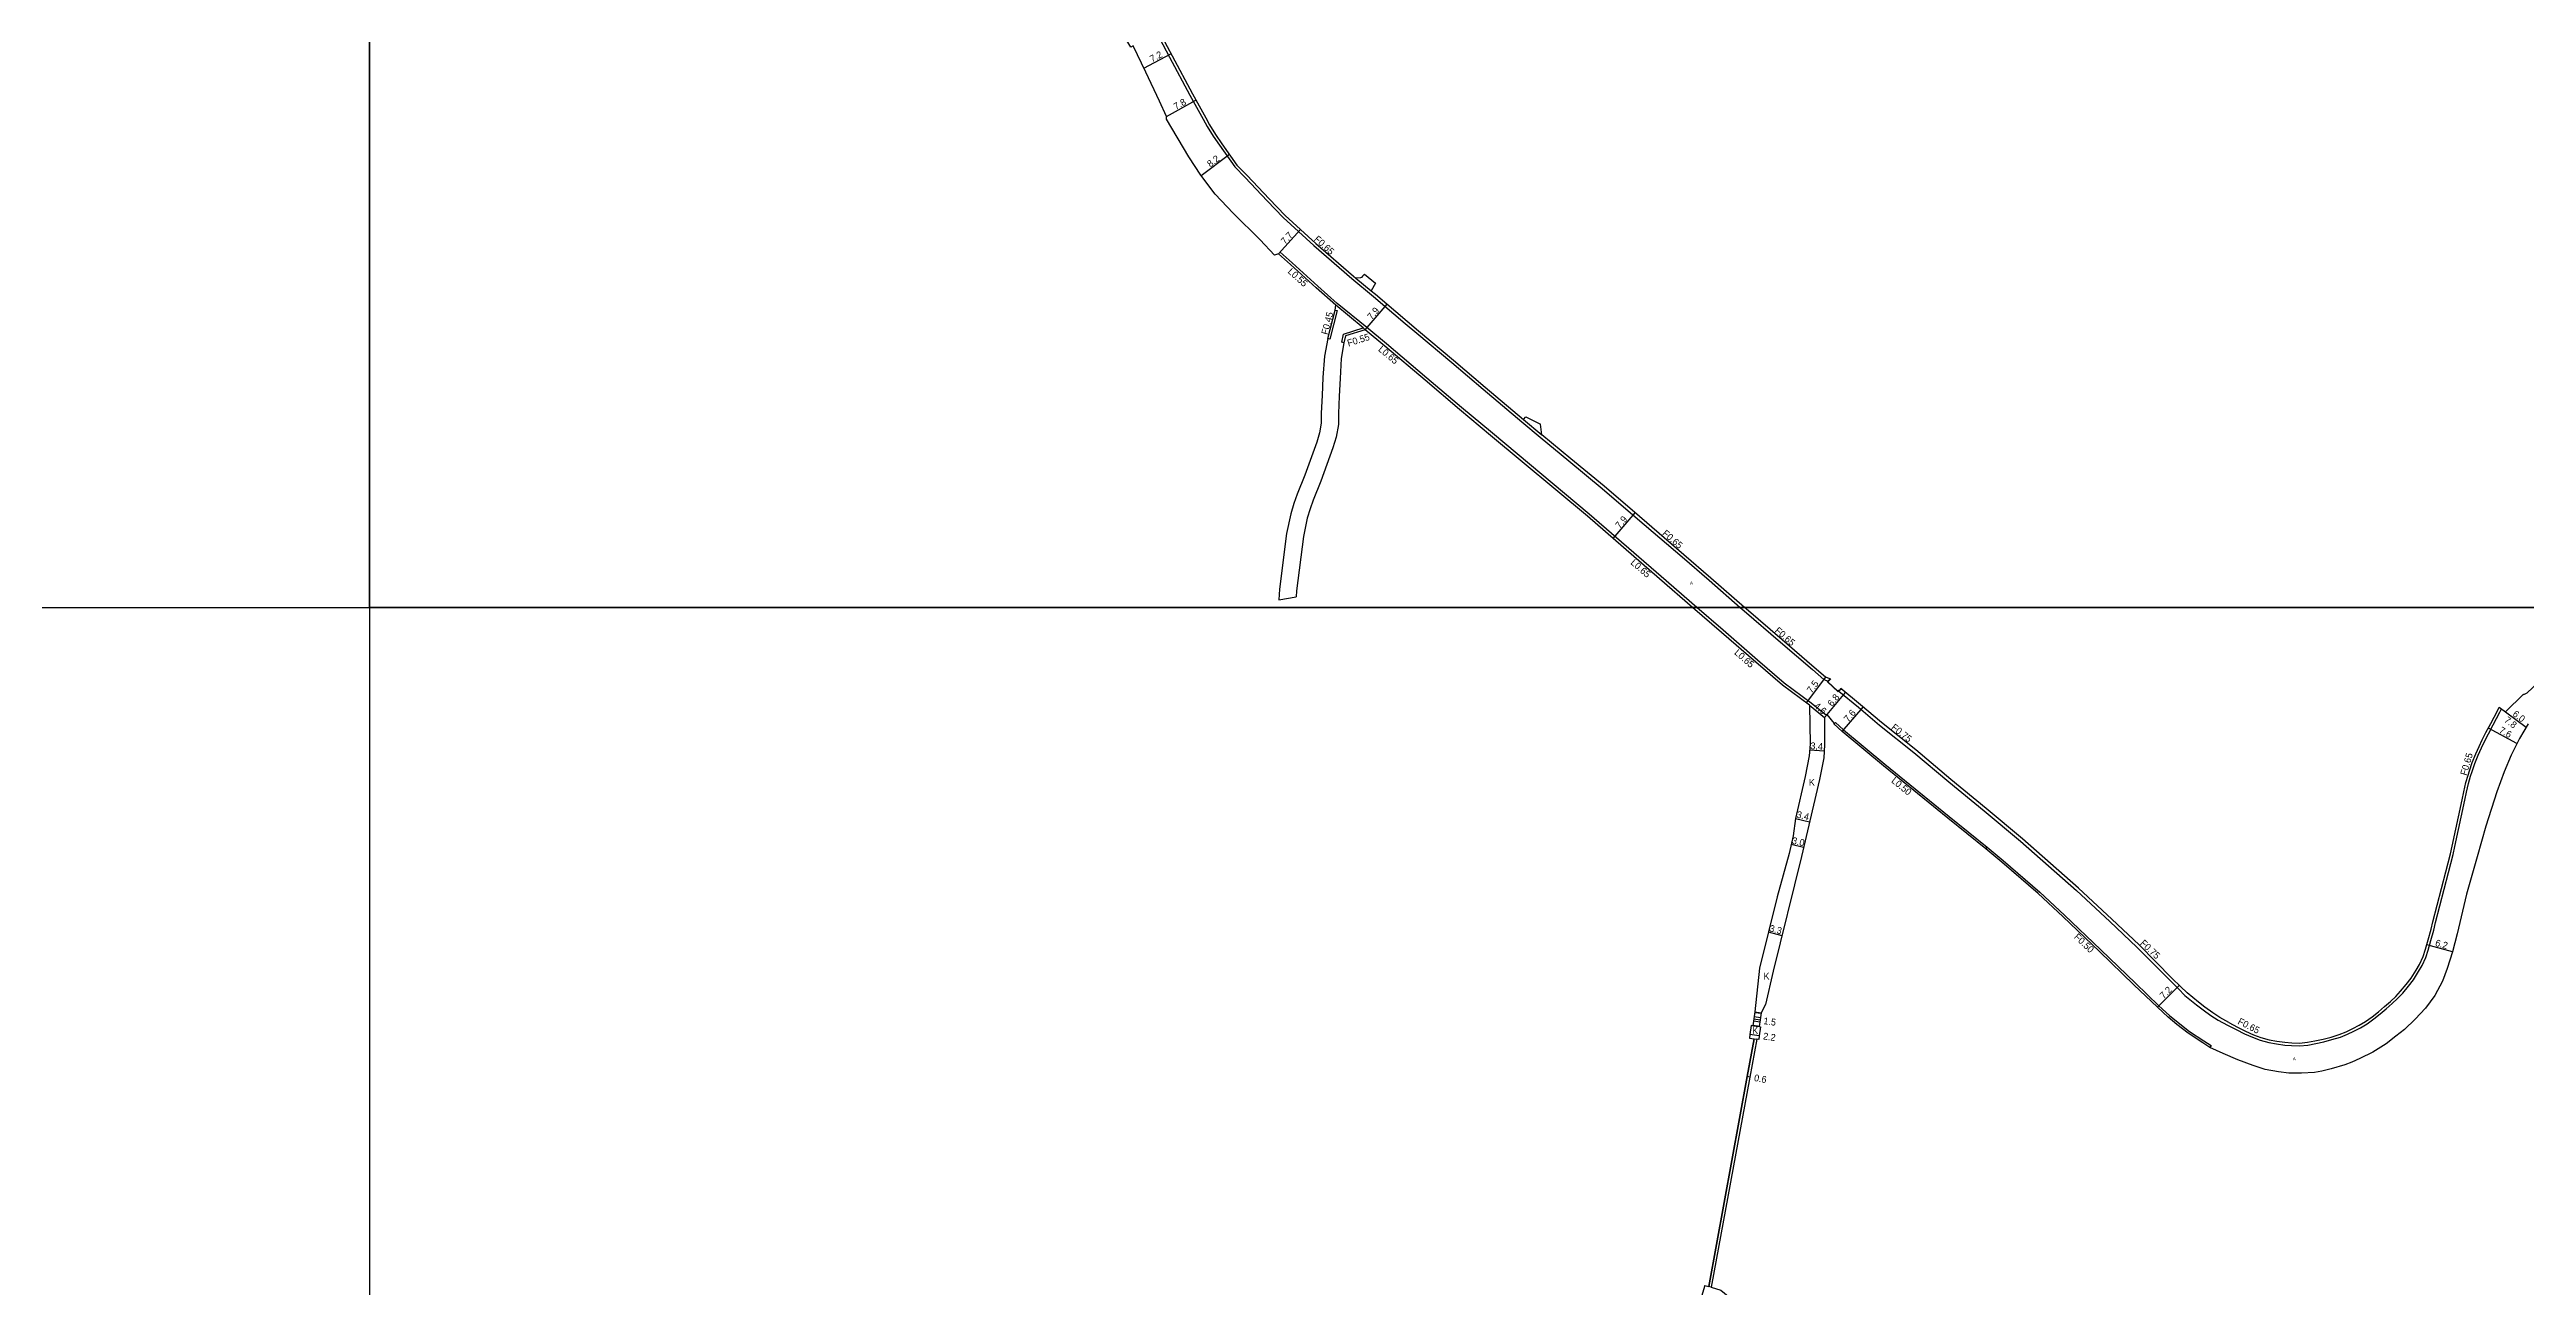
# Model space of a CAD drawing. Header units: metres. Extents: x -4000 to 0, y -102000 to -99000.
# Drawn here: x -875 to -296, y -99759 to -99470 of the extents above; entities that cross this region are included whole.
import ezdxf

# ---------------------------------------------------------------- set-up
doc = ezdxf.new("R2010")
doc.units = ezdxf.units.M
doc.header["$LTSCALE"] = 2.5
for name, color, linetype in [('その他', 7, 'Continuous'), ('側溝・桝', 7, 'Continuous'), ('図郭', 7, 'Continuous'), ('幅員', 7, 'Continuous'), ('歩道・分離帯・安全施設', 7, 'Continuous'), ('舗装', 7, 'Continuous'), ('道路', 7, 'Continuous')]:
    doc.layers.add(name, color=color, linetype=linetype)
doc.styles.get("Standard").update_dxf_attribs({"font": ''})
doc.styles.add('YOKO_DECO', font='')
doc.styles.get('Standard').set_extended_font_data('@MS PGothic')
doc.styles.get('YOKO_DECO').set_extended_font_data('MS PGothic')

msp = doc.modelspace()

# ---------------------------------------------------------------- linework, layer by layer
at = {"layer": 'その他'}
for points in [[(-475.97, -99694.56), (-476.21, -99696.21), (-476.44, -99697.83)], [(-476.44, -99697.83), (-474.95, -99698.04)], [(-476.42, -99697.68), (-474.93, -99697.89)], [(-476.28, -99696.69), (-474.79, -99696.9)], [(-476.13, -99695.7), (-474.65, -99695.91)], [(-475.99, -99694.71), (-474.51, -99694.92)], [(-475.97, -99694.56), (-474.49, -99694.77)], [(-474.49, -99694.77), (-474.72, -99696.43), (-474.95, -99698.04)]]:
    msp.add_lwpolyline(points, dxfattribs=at)
at = {"layer": '側溝・桝'}
for points in [[(-617.49, -99462.61), (-612.87, -99471.39), (-608.12, -99480.27), (-604.99, -99485.86), (-604.06, -99487.53), (-602.69, -99489.79), (-601.19, -99491.95), (-597.64, -99497.02), (-595.17, -99499.52), (-590.05, -99504.91), (-586.31, -99508.87), (-579.14, -99515.39), (-570.28, -99523.07), (-565.14, -99527.3), (-557.76, -99533.62), (-555.06, -99535.87), (-546.86, -99542.71), (-539.51, -99549.02), (-530.48, -99556.61), (-526.21, -99560.19), (-519.46, -99565.74), (-511.67, -99572.18), (-503.41, -99579.27), (-493.03, -99588.22), (-486.71, -99593.68), (-479.41, -99600)], [(-489.58, -99600), (-497.88, -99592.81), (-514.72, -99578.19), (-537.38, -99559.29), (-544.62, -99553.24), (-552.72, -99546.39), (-562.12, -99538.41), (-566.71, -99534.59), (-573.64, -99528.92), (-578.19, -99524.88), (-584.19, -99519.44), (-587.02, -99516.92), (-587.4, -99517.35)], [(-569.32, -99523), (-565.7, -99525.98)], [(-574.12, -99530.51), (-573.66, -99530.62), (-575.38, -99537.29)], [(-567.61, -99534.67), (-573.98, -99529.38)], [(-572.58, -99538.01), (-572.16, -99536.09), (-567.61, -99534.67), (-567.13, -99535.08)], [(-575.38, -99537.29), (-575.83, -99537.17)], [(-530.06, -99556.1), (-525.79, -99559.68)], [(-479.41, -99600), (-478.46, -99600.83), (-470.02, -99608.13), (-462.52, -99614.54), (-459.85, -99616.86), (-458.86, -99617.24)], [(-463.24, -99622.87), (-459.69, -99625.79)], [(-456.34, -99619.56), (-451.73, -99623.35), (-446.87, -99627.52), (-438.83, -99633.91), (-430.66, -99640.82), (-422.36, -99647.6), (-413.86, -99654.66), (-400.79, -99666.2), (-392.99, -99673.47), (-386.65, -99679.47), (-378.9, -99687.28), (-376.96, -99689.21), (-375.42, -99690.72), (-372.74, -99692.94), (-371.16, -99694.11), (-369.34, -99695.4), (-367.64, -99696.56), (-365.48, -99697.66), (-363.43, -99698.71), (-361.52, -99699.69), (-359.63, -99700.53), (-357.84, -99701.19), (-355.8, -99701.72), (-354.04, -99702.09), (-352.05, -99702.34), (-350.47, -99702.48), (-348.61, -99702.52), (-346.64, -99702.34), (-344.83, -99702.01), (-342.95, -99701.6), (-341.05, -99701.08), (-339.05, -99700.46), (-337.41, -99699.8), (-335.9, -99699.09), (-334.37, -99698.29), (-332.82, -99697.35), (-331.26, -99696.25), (-329.78, -99695.06), (-328.32, -99693.84), (-326.92, -99692.6), (-325.68, -99691.44), (-324.49, -99690.19), (-323.15, -99688.61), (-321.99, -99687.08), (-320.78, -99685.16), (-319.96, -99683.77), (-319.1, -99681.86), (-318.53, -99680.15), (-317.89, -99677.89), (-317.24, -99675.47), (-316.8, -99673.72), (-313.79, -99661.98), (-312.68, -99657.8), (-312.29, -99655.95), (-309.95, -99645.11), (-309.59, -99643.25), (-309.1, -99641.15), (-308.6, -99639.45), (-308.28, -99638.4), (-307.62, -99636.53), (-306.81, -99634.53), (-306.03, -99632.83), (-305.32, -99631.23), (-304.46, -99629.59), (-303.3, -99627.45), (-301.76, -99624.48), (-301.4, -99623.71)], [(-457.36, -99627.12), (-457.16, -99626.9), (-455.25, -99628.66), (-445.58, -99636.66), (-430.52, -99648.88), (-421.69, -99656.07)], [(-422.01, -99656.45), (-421.69, -99656.07), (-417.94, -99659.22), (-409.37, -99666.57), (-403.61, -99671.95), (-395.08, -99680.09), (-387, -99687.89), (-381.49, -99693.14), (-379, -99695.47), (-377, -99697.09), (-374.36, -99699.17), (-371, -99701.38), (-369.31, -99702.45), (-369.58, -99702.88)]]:
    msp.add_lwpolyline(points, dxfattribs=at)
for points, elevation in [([(-572.08, -99538.14), (-572.58, -99538.01)], 76.12), ([(-459.26, -99625.31), (-462.84, -99622.37), (-469.14, -99617.75), (-475.38, -99612.36), (-483.39, -99605.36), (-489.58, -99600)], -72.04)]:
    msp.add_lwpolyline(points, dxfattribs=dict(at, elevation=elevation))
at = {"layer": '図郭'}
for points in [[(-1600, -99600), (-800, -99600), (-800, -99000), (-1600, -99000)], [(-800, -99600), (0, -99600), (0, -99000), (-800, -99000)], [(-800, -100200), (0, -100200), (0, -99600), (-800, -99600)]]:
    msp.add_lwpolyline(points, close=True, dxfattribs=at)
at = {"layer": '幅員'}
for points in [[(-618.9, -99473.9), (-612.56, -99470.56)], [(-613.55, -99485.25), (-606.71, -99481.42)], [(-598.87, -99494.11), (-605.44, -99499.09)], [(-587.4, -99517.35), (-582.23, -99511.68)], [(-567.13, -99535.08), (-562.01, -99529.11)], [(-509.14, -99583.88), (-504, -99577.9)], [(-459.51, -99616.29), (-463.96, -99622.34)], [(-463.24, -99622.87), (-459.69, -99625.79)], [(-459.07, -99625.09), (-454.78, -99619.88)], [(-455.58, -99629.04), (-450.66, -99623.3)], [(-301.93, -99623.32), (-295.65, -99628.03)], [(-297.79, -99631.85), (-304.46, -99628.23)], [(-300.47, -99624.41), (-295.65, -99628.03)], [(-459.78, -99633.63), (-463.17, -99633.38)], [(-466.5, -99649.36), (-463.19, -99650.12)], [(-464.58, -99656.16), (-467.5, -99655.48)], [(-469.63, -99676.77), (-472.83, -99675.98)], [(-312.88, -99680.56), (-318.84, -99678.89)], [(-381.83, -99693.51), (-376.74, -99688.39)], [(-476.21, -99696.21), (-474.72, -99696.43)], [(-474.95, -99700.21), (-477.13, -99699.9)], [(-477.19, -99709.82), (-477.78, -99709.71)]]:
    msp.add_lwpolyline(points, dxfattribs=at)
at = {"layer": '歩道・分離帯・安全施設', "elevation": 72.93}
msp.add_lwpolyline([(-455.76, -99619.21), (-456.66, -99619.5), (-458.9, -99617.39), (-458.24, -99616.7)], dxfattribs=at)
at = {"layer": '道路'}
for points, elevation in [([(-575.83, -99537.17), (-574.12, -99530.51), (-573.98, -99529.38), (-578.57, -99525.31), (-584.57, -99519.87), (-587.4, -99517.35), (-588.3, -99517.63), (-591.67, -99514.06), (-598, -99507.81), (-602.19, -99503.37), (-605.52, -99498.98), (-608.35, -99494.69), (-613.57, -99485.86), (-613.55, -99485.25), (-615.26, -99481.61), (-618.45, -99474.85), (-621.4, -99468.73), (-621.92, -99468.98), (-623.1, -99467.04), (-628.66, -99456.79), (-629.98, -99454.26), (-635.7, -99453.7)], 76.17), ([(-616.9, -99462.3), (-612.28, -99471.07), (-607.54, -99479.95), (-604.41, -99485.54), (-603.49, -99487.2), (-602.14, -99489.42), (-600.64, -99491.58), (-597.13, -99496.6), (-594.7, -99499.06), (-589.56, -99504.45), (-585.84, -99508.39), (-578.7, -99514.9), (-569.86, -99522.56), (-569.32, -99523)], 80.24), ([(-567.3, -99522.08), (-567.73, -99522.58), (-567.98, -99522.84), (-568.21, -99522.94), (-569.32, -99523)], 76.92), ([(-567.3, -99522.08), (-564.68, -99524.21)], 76.92), ([(-564.68, -99524.21), (-565.7, -99525.98)], 76.87), ([(-565.7, -99525.98), (-564.72, -99526.79), (-557.33, -99533.11), (-554.64, -99535.36), (-546.44, -99542.2), (-539.08, -99548.52), (-530.06, -99556.1), (-529.58, -99555.42)], 76.26), ([(-490.56, -99600), (-498.3, -99593.3), (-515.14, -99578.67), (-537.79, -99559.78), (-545.03, -99553.73), (-553.13, -99546.88), (-562.54, -99538.9), (-567.13, -99535.08), (-571.71, -99536.5), (-572.08, -99538.14)], 72.94), ([(-529.58, -99555.42), (-526.12, -99557.17)], 74.83), ([(-478.42, -99600), (-486.29, -99593.19), (-492.6, -99587.72), (-502.99, -99578.78), (-511.25, -99571.68), (-519.05, -99565.24), (-525.79, -99559.68), (-526.12, -99557.17)], 72.66), ([(-365.16, -99697.07), (-367.25, -99695.93), (-368.92, -99694.79), (-370.73, -99693.51), (-372.28, -99692.35), (-374.92, -99690.17), (-376.44, -99688.68), (-378.38, -99686.76), (-386.14, -99678.94), (-392.48, -99672.93), (-400.29, -99665.65), (-413.38, -99654.1), (-421.89, -99647.02), (-430.19, -99640.25), (-438.36, -99633.34), (-446.4, -99626.95), (-451.27, -99622.78), (-455.86, -99618.99), (-456.48, -99619.74), (-459.03, -99617.42), (-458.9, -99617.28), (-458.39, -99616.73), (-459.51, -99616.29), (-462.1, -99614.05), (-469.6, -99607.63), (-478.03, -99600.33), (-478.42, -99600)], 70.34), ([(-300.47, -99624.41), (-296.27, -99620.28), (-296.19, -99620.36), (-295.39, -99619.97), (-286.49, -99611.66), (-278.4, -99604.06), (-274.03, -99600)], 68.47), ([(-365.16, -99697.07), (-363.13, -99698.14), (-361.24, -99699.11), (-359.39, -99699.93), (-357.64, -99700.57), (-355.69, -99701.09), (-353.92, -99701.46), (-352.06, -99701.69), (-350.43, -99701.84), (-348.6, -99701.87), (-346.75, -99701.7), (-345.02, -99701.39), (-343.1, -99700.97), (-341.23, -99700.46), (-339.33, -99699.86), (-337.71, -99699.22), (-336.18, -99698.51), (-334.67, -99697.73), (-333.18, -99696.82), (-331.64, -99695.73), (-330.18, -99694.56), (-328.75, -99693.36), (-327.35, -99692.12), (-326.13, -99690.98), (-324.97, -99689.75), (-323.65, -99688.21), (-322.53, -99686.71), (-321.33, -99684.83), (-320.53, -99683.47), (-319.7, -99681.62), (-319.14, -99679.96), (-318.52, -99677.75), (-317.86, -99675.28), (-317.43, -99673.56), (-314.42, -99661.82), (-313.31, -99657.65), (-312.92, -99655.81), (-310.58, -99644.98), (-310.22, -99643.12), (-309.72, -99640.99), (-309.22, -99639.26), (-308.9, -99638.2), (-308.23, -99636.31), (-307.4, -99634.28), (-306.62, -99632.56), (-305.9, -99630.95), (-305.03, -99629.29), (-303.87, -99627.15), (-302.34, -99624.19), (-301.93, -99623.32), (-300.47, -99624.41)], 70.34), ([(-369.58, -99702.88), (-371.27, -99701.8), (-374.65, -99699.58), (-377.3, -99697.5), (-379.33, -99695.85), (-381.83, -99693.51), (-387.35, -99688.26), (-395.43, -99680.45), (-403.95, -99672.31), (-409.71, -99666.94), (-418.27, -99659.6), (-422.01, -99656.45), (-430.84, -99649.27), (-445.89, -99637.05), (-455.58, -99629.04), (-457.5, -99627.27), (-457.36, -99627.12), (-459.07, -99625.09), (-459.69, -99625.79)], 70.33), ([(-295.18, -99627.21), (-297.19, -99630.66), (-299.16, -99634.55), (-300.75, -99638.48), (-302.45, -99643.17), (-305.03, -99651.13), (-307.08, -99658.35), (-309.6, -99667.05), (-311.72, -99676.34), (-312.88, -99680.56), (-314.08, -99684.41), (-315.21, -99687.43), (-316.97, -99690.76), (-319.16, -99693.71), (-321.54, -99696.29), (-324.09, -99698.71), (-326.1, -99700.3), (-328.32, -99702.04), (-331.48, -99703.97), (-334.51, -99705.51), (-336.4, -99706.35), (-338.05, -99706.97), (-341.2, -99707.92), (-343.44, -99708.48), (-345.08, -99708.76), (-348.16, -99708.92), (-351.09, -99708.89), (-353.57, -99708.63), (-356.67, -99708.03), (-359.48, -99707.16), (-363.04, -99705.8), (-366.48, -99704.33), (-369.58, -99702.88)], 68.58)]:
    msp.add_lwpolyline(points, dxfattribs=dict(at, elevation=elevation))
for points in [[(-575.83, -99537.17), (-576.67, -99541.29), (-576.99, -99546.25), (-577.21, -99550.44), (-577.39, -99554.58), (-577.38, -99556.93), (-577.8, -99559.23), (-578.46, -99561.4), (-581.25, -99569.06), (-583.03, -99573.56), (-583.79, -99575.73), (-584.53, -99578.11), (-585.49, -99582.74), (-587.19, -99595.78), (-587.35, -99598.26)], [(-572.08, -99538.14), (-572.7, -99541.81), (-573, -99546.48), (-573.22, -99550.64), (-573.39, -99554.65), (-573.37, -99557.27), (-573.9, -99560.18), (-574.67, -99562.67), (-577.51, -99570.48), (-579.28, -99574.96), (-580, -99576.98), (-580.66, -99579.11), (-581.54, -99583.41), (-583.21, -99596.17), (-583.29, -99597.52)], [(-587.35, -99598.26), (-583.29, -99597.52)], [(-463.24, -99622.87), (-469.55, -99618.23), (-475.8, -99612.84), (-483.82, -99605.85), (-490.56, -99600)], [(-463.24, -99622.87), (-463.07, -99632), (-463.27, -99634.69), (-464.23, -99639.52), (-466.5, -99649.36), (-467.03, -99653.41), (-467.98, -99657.53), (-470.78, -99667.65)], [(-459.69, -99625.79), (-459.67, -99632.12), (-459.89, -99635.15), (-460.9, -99640.23), (-465.06, -99658.22), (-471.68, -99685.1), (-473.47, -99692.89)], [(-470.78, -99667.65), (-474.89, -99684.34)], [(-474.89, -99684.34), (-475.97, -99694.56)], [(-473.47, -99692.89), (-474.49, -99694.77), (-474.72, -99696.43), (-474.95, -99698.04)], [(-476.44, -99697.83), (-476.82, -99697.77), (-477.13, -99699.9), (-477.24, -99700.71), (-476.15, -99700.86), (-477.78, -99709.71), (-486.77, -99758.8)], [(-474.95, -99698.04), (-474.65, -99698.09), (-474.95, -99700.21), (-475.07, -99701.02), (-475.56, -99700.95), (-477.19, -99709.82), (-486.19, -99758.97)], [(-475.97, -99694.56), (-476.21, -99696.21), (-476.44, -99697.83)], [(-486.77, -99758.8), (-477.78, -99709.71), (-476.15, -99700.86)], [(-475.56, -99700.95), (-477.19, -99709.82), (-486.19, -99758.97)], [(-487.68, -99758.53), (-488.67, -99761.88), (-484.96, -99762.98)], [(-487.68, -99758.53), (-486.77, -99758.8)], [(-486.19, -99758.97), (-483.97, -99759.62), (-479.27, -99763.48), (-477.28, -99766.28), (-475.15, -99771.57), (-472.62, -99780.98), (-475.17, -99795.38), (-475.41, -99808.17), (-475.64, -99813.25), (-475.38, -99817.17)]]:
    msp.add_lwpolyline(points, dxfattribs=at)
msp.add_lwpolyline([(-477.78, -99709.71), (-476.15, -99700.86), (-475.56, -99700.95), (-477.19, -99709.82), (-486.19, -99758.97), (-486.77, -99758.8)], close=True, dxfattribs=at)

# ---------------------------------------------------------------- texts
at = {"layer": '側溝・桝'}
for s, rotation, p in [('F0.65', 317.65256, (-579.21, -99514.1)), ('L0.55', 317.80694, (-585.36, -99521.66)), ('F0.45', 75.54626, (-575.88, -99536.36)), ('F0.55', 17.25703, (-571.03, -99539.03)), ('L0.65', 320.24393, (-564.21, -99539.91)), ('F0.65', 319.25602, (-497.78, -99582.93)), ('L0.65', 319.03846, (-505.19, -99589.76)), ('F0.65', 319.12423, (-471.49, -99605.66)), ('L0.65', 318.87582, (-480.94, -99610.81)), ('F0.75', 321.51137, (-444.25, -99628.34)), ('F0.65', 73.81299, (-309.54, -99639.44)), ('L0.50', 320.92292, (-444.23, -99640.78)), ('F0.50', 316.31406, (-401.49, -99677.23)), ('F0.75', 316.55428, (-386.03, -99678.7)), ('F0.65', 332.90482, (-363.22, -99697.33))]:
    msp.add_text(s, height=1.6, rotation=rotation, dxfattribs=at).set_placement(p)
at = {"layer": '幅員'}
for s, rotation, p in [('7.2', 27.75352, (-616.96, -99472.6)), ('7.8', 29.25405, (-611.36, -99483.74)), ('8.2', 37.19211, (-603.33, -99497.18)), ('7.7', 47.65256, (-585.84, -99515.27)), ('7.9', 49.42018, (-565.58, -99532.89)), ('7.9', 49.34544, (-507.58, -99581.69)), ('7.5', 53.66421, (-462.69, -99620.19)), ('4.6', 320.60943, (-462.31, -99623.32)), ('6.8', 50.52791, (-457.93, -99623.32)), ('7.6', 49.39849, (-454.13, -99626.96)), ('7.6', 331.55047, (-302.11, -99629.22)), ('7.8', 323.11191, (-300.9, -99626.67)), ('6.0', 323.11191, (-298.95, -99625.24)), ('3.4', 355.7231, (-463.05, -99633.14)), ('3.4', 346.98654, (-466.35, -99649.14)), ('3.0', 346.98654, (-467.42, -99655.24)), ('3.3', 346.16003, (-472.72, -99675.75)), ('6.2', 344.31843, (-317.02, -99679.14)), ('7.2', 45.13388, (-380.36, -99691.67)), ('1.5', 351.85301, (-474.06, -99697.43)), ('2.2', 351.85301, (-474.14, -99701)), ('0.6', 349.61569, (-476.28, -99710.73))]:
    msp.add_text(s, height=1.6, rotation=rotation, dxfattribs=at).set_placement(p)
at = {"layer": '舗装', "style": 'YOKO_DECO'}
for p in [(-491.16, -99594.67, 72.99), (-350.19, -99705.95, 69.95)]:
    msp.add_text('A', height=0.75, dxfattribs=at).set_placement(p)
at = {"layer": '舗装'}
for p in [(-463.35, -99641.7), (-473.97, -99687.03), (-476.61, -99699.75)]:
    msp.add_text('K', height=1.6, dxfattribs=at).set_placement(p)

doc.saveas('drawing.dxf')
